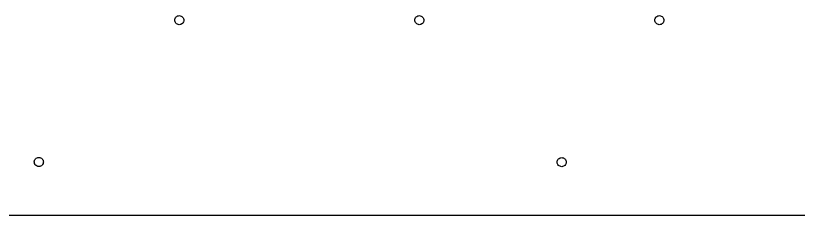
# Model space of a CAD drawing. Extents: x 2 to 157, y -41 to 47.
# Drawn here: x 24.09 to 46.46, y 13.89 to 19.62 of the extents above; entities that cross this region are included whole.
import ezdxf

# ---------------------------------------------------------------- set-up
doc = ezdxf.new("R2010")
doc.units = 0
doc.layers.add('CENTER_DOOR_OPTION', color=30, linetype='CONTINUOUS')
doc.layers.add('OPTIONAL_FIXED_WINDOW', color=150, linetype='CONTINUOUS')

msp = doc.modelspace()

# ---------------------------------------------------------------- linework, layer by layer
at = {"layer": 'CENTER_DOOR_OPTION'}
for points in [[(24.755, 15.556, -0.414214), (24.885, 15.426, -0.414214), (24.755, 15.296, -0.414214), (24.625, 15.427, -0.414214)], [(39.702, 15.549, -0.414214), (39.832, 15.419, -0.414214), (39.702, 15.289, -0.414214), (39.572, 15.419, -0.414214)]]:
    msp.add_lwpolyline(points, format="xyb", close=True, dxfattribs=at)
msp.add_lwpolyline([(86.537, 13.894), (10.756, 13.894)], dxfattribs=at)
msp.add_lwpolyline([(86.537, 13.894), (10.756, 13.894)], dxfattribs=at)
at = {"layer": 'OPTIONAL_FIXED_WINDOW'}
for points in [[(28.791, 19.358, -0.414214), (28.641, 19.464, -0.414214), (28.746, 19.614, -0.414214), (28.897, 19.509, -0.414214)], [(35.653, 19.358, -0.414214), (35.503, 19.464, -0.414214), (35.608, 19.614, -0.414214), (35.759, 19.509, -0.414214)], [(42.515, 19.358, -0.414214), (42.365, 19.464, -0.414214), (42.47, 19.614, -0.414214), (42.621, 19.509, -0.414214)]]:
    msp.add_lwpolyline(points, format="xyb", close=True, dxfattribs=at)

doc.saveas('drawing.dxf')
